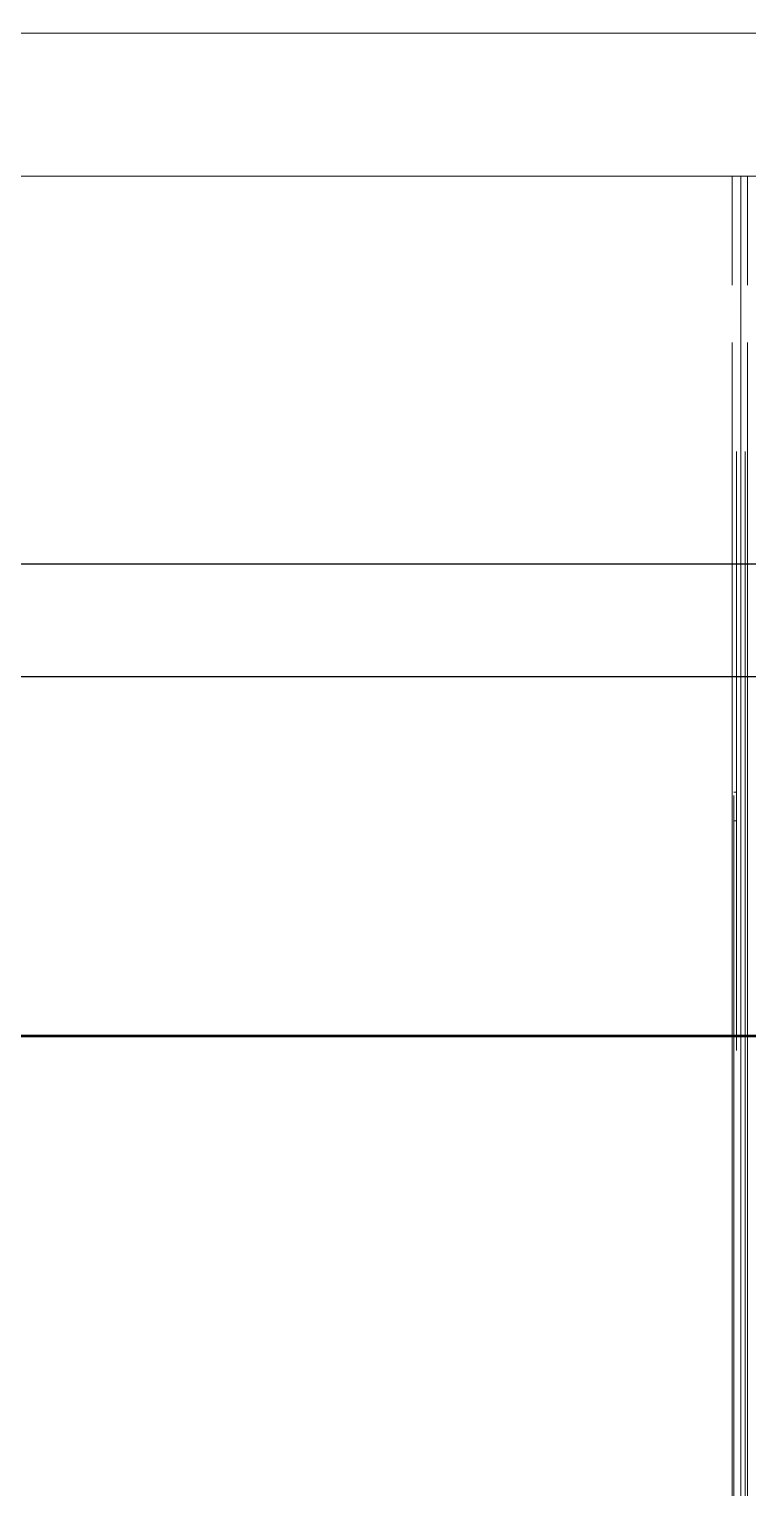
# Model space of a CAD drawing. Extents: x 539033 to 804858, y 468425 to 1263560.
# Drawn here: x 745449 to 745699, y 511016 to 511525 of the extents above; entities that cross this region are included whole.
import ezdxf

# ---------------------------------------------------------------- set-up
doc = ezdxf.new("R2010")
doc.units = 0
doc.header["$LTSCALE"] = 1000
doc.header["$MEASUREMENT"] = 0
doc.linetypes.add('ACAD_ISO02W100', pattern=[15, 12, -3])
doc.layers.get('0').update_dxf_attribs({"linetype": 'CONTINUOUS'})
doc.layers.add('5剖面线层', color=2, linetype='CONTINUOUS')
doc.layers.add('摄像头', color=7, linetype='CONTINUOUS')
doc.layers.add('虚线', color=6, linetype='ACAD_ISO02W100', lineweight=18)

# ---------------------------------------------------------------- blocks, each defined once
blk = doc.blocks.new('A$C54714A9A')
at = {"layer": '摄像头', "color": 0, "lineweight": 25, "ltscale": 100}
for p, q in [((1015.35, 2510.62), (1015.35, 180.35)), ((1054.65, 2510.62), (1054.65, 180.35))]:
    blk.add_line(p, q, dxfattribs=at)
at = {"layer": '虚线', "color": 0, "linetype": 'ACAD_ISO02W100', "lineweight": 15}
for p, q in [((1190, 225), (1190, 2500.62)), ((1240, 225), (1240, 2500.62)), ((1132, 2465.97), (50, 2465.97)), ((1094, 2465.97), (108, 2465.97)), ((1094, 2465.12), (146, 2465.12)), ((1094, 2463.62), (224.65, 2463.62)), ((1190, 2463.62), (1054.65, 2463.62)), ((1178, 2465.97), (1152, 2465.97)), ((1190, 2465.97), (1178, 2465.97)), ((974, 2461.12), (116, 2461.12)), ((1094, 2460.62), (645, 2460.62)), ((1094, 2462.12), (885, 2462.12)), ((965.17, 2461.12), (965.17, 2462.12)), ((975.17, 2461.12), (975.17, 2462.12)), ((1132, 2460.62), (1054.65, 2460.62)), ((1178, 2460.62), (1152, 2460.62)), ((1190, 2460.62), (1178, 2460.62))]:
    blk.add_line(p, q, dxfattribs=at)

msp = doc.modelspace()

# ---------------------------------------------------------------- linework, layer by layer
at = {"layer": '5剖面线层', "color": 5, "lineweight": 53, "ltscale": 100, "elevation": 0}
msp.add_lwpolyline([(744642.71, 512933.76), (746241.56, 512933.76), (746241.56, 511174.01), (744642.71, 511174.01)], close=True, dxfattribs=at)

# ---------------------------------------------------------------- block references
at = {"xscale": -1, "rotation": 270}
msp.add_blockref('A$C54714A9A', (743233.45, 510284.02), dxfattribs=at)

doc.saveas('drawing.dxf')
